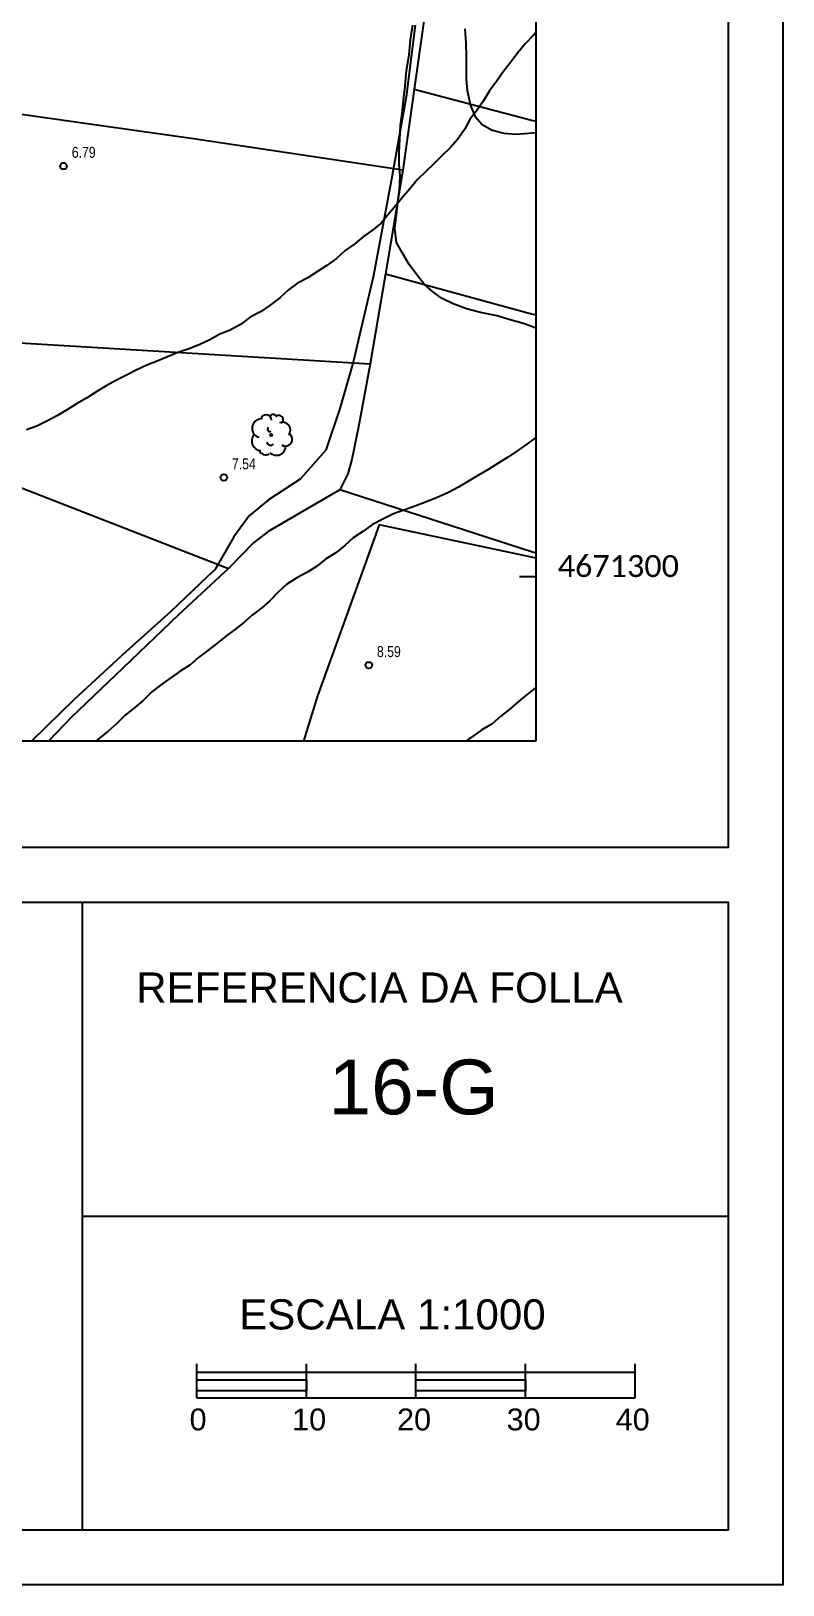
# Model space of a CAD drawing. Header units: millimetres. Extents: x 0 to 759000, y 0 to 594000.
# Drawn here: x 690389 to 759000, y 3 to 141827 of the extents above; entities that cross this region are included whole.
import ezdxf
from ezdxf.enums import TextEntityAlignment as Align

# ---------------------------------------------------------------- set-up
doc = ezdxf.new("R2010")
doc.units = ezdxf.units.MM
doc.header["$LTSCALE"] = 0.05
doc.layers.get('0').update_dxf_attribs({"color": 250})
doc.styles.add('Legend', font='calibri.ttf')
doc.styles.get("Standard").update_dxf_attribs({"font": 'arial.ttf'})
doc.styles.add('Style-Arial', font='arial.ttf')

# ---------------------------------------------------------------- blocks, each defined once
blk = doc.blocks.new('COTAP')
at = {"color": 0}
blk.add_circle((0, 0), 0.3, dxfattribs=at)
blk = doc.blocks.new('ARBOL')
at = {"color": 0}
blk.add_circle((0, 0), 0.0939, dxfattribs=at)
for centre, radius, start, end in [((-0.9, 0.61), 0.852, 92.28, 254.58), ((-0.45, 1.37), 0.48, 359.2878, 173.6078), ((0.16, 1.55), 0.336, 23.1565, 160.4665), ((0.7, 1.41), 0.384, 301.578, 139.328), ((-0.15, 0.51), 0.192, 119.14, 310.56), ((1.05, 0.46), 0.708, 319.8556, 114.7656), ((1.31, -0.4), 0.612, 235.5275, 62.0275), ((-0.89, -0.54), 0.888, 142.64, 266.54), ((-0.06, -0.61), 0.336, 189.64, 323.88), ((0.48, -1), 0.852, 224.67, 0.24), ((-0.48, -1.08), 0.72, 213.78, 295.32)]:
    blk.add_arc(centre, radius, start, end, dxfattribs=at)

msp = doc.modelspace()

# ---------------------------------------------------------------- linework, layer by layer
for p, q in [((695048, 62320), (695048, 5001)), ((695048, 33661), (754000, 33661)), ((705512, 19379), (705512, 20179)), ((715512, 19379), (715512, 20179)), ((725512, 19379), (725512, 20179)), ((735512, 19379), (735512, 20179)), ((745512, 19379), (745512, 20179)), ((745512, 19379), (705512, 19379)), ((705512, 17079), (705512, 19379)), ((715512, 17079), (715512, 19379)), ((725512, 17079), (725512, 19379)), ((735512, 17079), (735512, 19379)), ((745512, 17079), (745512, 19379)), ((745512, 17079), (745512, 19379)), ((705512, 17079), (745512, 17079))]:
    msp.add_line(p, q)
for points in [[(0, 594000), (759000, 594000), (759000, 3), (0, 3)], [(18993, 589000), (754000, 589000), (754000, 67319), (18993, 67319)], [(19000, 62319), (754000, 62319), (754000, 5001), (19000, 5001)], [(705512, 18727), (715512, 18727), (715512, 17727), (705512, 17727)], [(725512, 18727), (735512, 18727), (735512, 17727), (725512, 17727)]]:
    msp.add_lwpolyline(points, close=True)
for points in [[(736452, 577000), (736452, 77000)], [(736452, 92000), (734952, 92000)], [(736452, 77000), (36452, 77000)]]:
    msp.add_lwpolyline(points)
at = {"flags": 128}
for points in [[(726772, 146630), (725352, 136510)], [(725432, 142370), (724632, 135820), (723352, 128650), (721632, 119520), (719782, 111600), (718562, 107390), (717272, 103590), (714932, 100930), (712042, 99040), (710282, 97580), (708882, 95660), (707162, 92650), (706472, 92000), (703112, 88830), (698992, 85150), (694322, 80820), (690422, 77000)], [(736452, 114718), (735402, 115100), (733892, 115540), (732912, 115840), (731402, 116130), (730122, 116490), (728912, 116940), (727852, 117450), (727012, 118050), (726262, 118720), (725492, 119700), (724882, 120520), (724272, 121570), (723742, 122540), (723582, 123820), (723722, 125030), (723862, 126240), (724002, 127370), (724062, 128580), (723982, 129710), (723972, 130760), (724042, 131970), (724102, 133250), (724242, 134310), (724382, 135510), (724522, 136790), (724662, 138230), (724882, 139660), (725022, 141020), (725232, 142380)], [(729982, 142040), (730072, 140760), (730082, 139550), (730092, 138500), (730102, 137440), (730182, 136390), (730492, 135030), (730882, 134060), (731562, 133310), (732472, 132790), (733532, 132500), (734662, 132430), (735792, 132520), (736452, 132564)], [(724322, 129140), (705202, 132000), (682572, 135180), (652542, 138750), (649802, 139080)], [(725352, 136510), (724322, 129140)], [(725352, 136510), (736062, 133700), (736452, 133597)], [(724322, 129140), (722742, 119680)], [(722742, 119680), (721342, 111450)], [(722742, 119680), (736062, 116030), (736452, 115923)], [(663662, 114910), (674082, 114280), (721342, 111450)], [(721342, 111450), (720312, 105850), (719652, 102710), (719302, 101400), (718572, 99940)], [(665272, 109580), (672942, 106600), (708412, 92770)], [(718572, 99940), (712032, 96150), (710692, 95110), (708412, 92770)], [(736452, 94184), (736062, 94310), (718572, 99940)], [(736452, 93718), (736062, 93800), (722162, 96750), (720442, 92000), (716512, 81140), (715264, 77000)], [(708412, 92770), (707572, 92000), (703832, 88540), (698762, 83670), (694072, 79200), (691989, 77000)]]:
    msp.add_lwpolyline(points, dxfattribs=at)
for points, elevation in [([(736452, 141704), (736232, 141440), (735492, 140670), (734782, 139820), (734142, 138950), (733472, 138100), (732852, 137210), (732212, 136360), (731662, 135460), (731052, 134570), (730802, 134250)], 7000), ([(730802, 134250), (730442, 133770), (729932, 132830), (729322, 131960), (728652, 131210), (727872, 130450), (727162, 129730), (726382, 128990), (725652, 128290), (725012, 127500), (724352, 126730), (723852, 126110)], 7000), ([(723852, 126110), (723672, 125900), (723012, 125110), (722342, 124290), (721552, 123650), (720712, 123080), (719932, 122420), (719062, 121800), (718262, 121070), (717392, 120430), (716512, 119890), (715642, 119290), (714692, 118830), (713882, 118210), (713082, 117470), (712202, 116800), (711322, 116190), (710392, 115700), (709512, 115060), (708572, 114540), (707602, 114170), (706712, 113650), (705782, 113220), (704822, 112820), (703782, 112500), (702852, 112090), (701892, 111690), (700952, 111320), (700032, 110910), (699142, 110440), (698182, 109970), (697252, 109440), (696382, 108930), (695452, 108320), (694522, 107810), (693632, 107220), (692732, 106700), (691822, 106210), (690922, 105780), (689962, 105430)], 7000), ([(736452, 104718), (735632, 104130), (734822, 103530), (733962, 102960), (733082, 102420), (732162, 101840), (731232, 101280), (730302, 100740), (729382, 100200), (728432, 99690), (727442, 99240), (726472, 98870), (725512, 98490), (724482, 98130), (723452, 97760), (722482, 97270), (721542, 96790), (720672, 96140), (719792, 95570), (719012, 94860), (718192, 94200), (717262, 93640), (716422, 92960), (715562, 92420), (714652, 91930), (713742, 91330), (712932, 90620), (712222, 89840), (711442, 89170), (710572, 88520), (709782, 87830), (708952, 87180), (708122, 86580), (707332, 85940), (706522, 85300), (705652, 84660), (704862, 83950), (703982, 83390), (703042, 82740), (702192, 82120), (701372, 81490), (700652, 80770), (699872, 80090), (698962, 79380), (698172, 78600), (697402, 77900), (696522, 77190), (696352, 77000)], 8000), ([(736452, 81925), (735712, 81350), (734882, 80650), (734102, 79980), (733262, 79310), (732462, 78590), (731512, 78050), (730672, 77450), (730058, 77000)], 9000)]:
    msp.add_lwpolyline(points, dxfattribs=dict(elevation=elevation))

# ---------------------------------------------------------------- block references
at = {"xscale": 1000, "yscale": 1000, "zscale": 1000}
for name, p in [('COTAP', (693352, 129510, 6790)), ('ARBOL', (712302, 104960)), ('COTAP', (707972, 101080, 7540)), ('COTAP', (721202, 83940, 8590))]:
    msp.add_blockref(name, p, dxfattribs=at)

# ---------------------------------------------------------------- texts
at = {"width": 0.8}
for s, p in [('6.79', (694102, 130260, 6790)), ('7.54', (708722, 101830, 7540)), ('8.59', (721952, 84690, 8590))]:
    msp.add_text(s, height=1000, dxfattribs=at).set_placement(p)
at = {"style": 'Legend'}
msp.add_text('4671300', height=2000, dxfattribs=at).set_placement((738452, 92000))
at = {"style": 'Style-Arial'}
msp.add_text('16-G', height=5000, dxfattribs=at).set_placement((725305, 42951), align=Align.CENTER)
at = {"attachment_point": 7, "line_spacing_factor": 1.1, "style": 'Style-Arial'}
for s, insert, char_height in [('REFERENCIA DA FOLLA', (699983, 53118), 2750), ('ESCALA 1:1000', (709377, 23281), 2750), ('0', (704852, 14079), 1999), ('10', (714212, 14079), 1998), ('20', (723787, 14079), 1998), ('30', (733787, 14079), 1998), ('40', (743741, 14079), 1998)]:
    msp.add_mtext(s, dxfattribs=dict(at, insert=insert, char_height=char_height))

doc.saveas('drawing.dxf')
